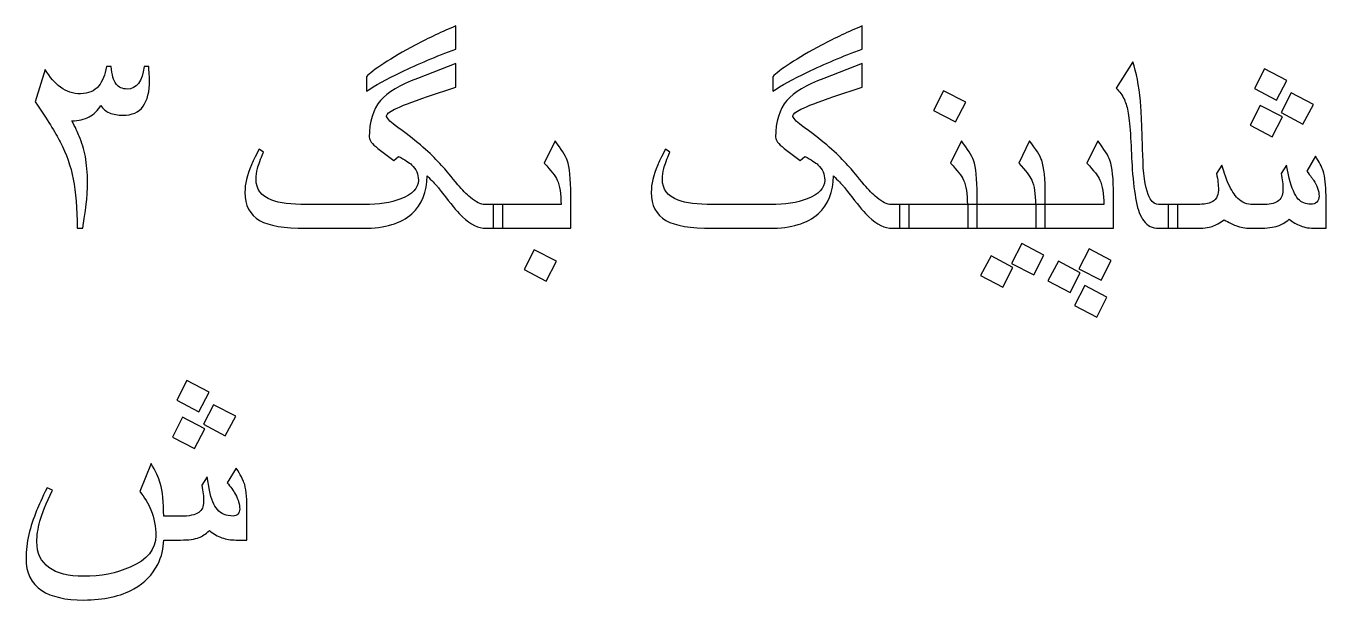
# Model space of a CAD drawing. Header units: millimetres. Extents: x -257 to 309, y -131 to 82.
# Drawn here: x 216.4 to 298.5, y -130.9 to -94.6 of the extents above; entities that cross this region are included whole.
import ezdxf

# ---------------------------------------------------------------- set-up
doc = ezdxf.new("R2010")
doc.units = ezdxf.units.MM
doc.header["$MEASUREMENT"] = 0
doc.layers.add('Layer 1', color=7, linetype='Continuous')

msp = doc.modelspace()

# ---------------------------------------------------------------- linework, layer by layer
at = {"layer": 'Layer 1', "color": 250}
for points, knots in [([(243.5636, -94.6387), (243.5636, -94.6387), (243.5636, -96.1028), (243.5636, -96.1028), (242.3259, -96.5555), (241.1764, -97.0406), (240.121, -97.5521), (239.1862, -97.9989), (238.4512, -98.4046), (237.9191, -98.7692), (237.9191, -98.7692), (237.9191, -97.8608), (237.9191, -97.8608), (238.1014, -97.652), (238.4689, -97.3669), (239.0215, -97.0023), (239.5713, -96.6407), (240.2298, -96.2556), (241, -95.8499), (241.8614, -95.3943), (242.714, -94.9915), (243.5636, -94.6387)], [0, 0, 0, 0, 0.1428571, 0.1428571, 0.1428571, 0.2857143, 0.2857143, 0.2857143, 0.4285714, 0.4285714, 0.4285714, 0.5714286, 0.5714286, 0.5714286, 0.7142857, 0.7142857, 0.7142857, 0.8571429, 0.8571429, 0.8571429, 1, 1, 1, 1]), ([(269.2223, -94.6387), (269.2223, -94.6387), (269.2223, -96.1028), (269.2223, -96.1028), (267.9846, -96.5555), (266.8351, -97.0406), (265.7797, -97.5521), (264.8449, -97.9989), (264.1099, -98.4046), (263.5778, -98.7692), (263.5778, -98.7692), (263.5778, -97.8608), (263.5778, -97.8608), (263.7601, -97.652), (264.1276, -97.3669), (264.6802, -97.0023), (265.23, -96.6407), (265.8885, -96.2556), (266.6587, -95.8499), (267.5201, -95.3943), (268.3727, -94.9915), (269.2223, -94.6387)], [0, 0, 0, 0, 0.1428571, 0.1428571, 0.1428571, 0.2857143, 0.2857143, 0.2857143, 0.4285714, 0.4285714, 0.4285714, 0.5714286, 0.5714286, 0.5714286, 0.7142857, 0.7142857, 0.7142857, 0.8571429, 0.8571429, 0.8571429, 1, 1, 1, 1]), ([(224.2284, -98.0666), (224.2284, -98.7868), (224.0902, -99.3336), (223.8168, -99.7129), (223.5405, -100.0921), (223.1201, -100.2832), (222.5468, -100.2832), (222.2175, -100.2832), (221.9324, -100.2303), (221.6884, -100.1274), (221.4473, -100.0245), (221.268, -99.8687), (221.1504, -99.657), (220.9564, -99.9804), (220.7065, -100.2244), (220.4066, -100.389), (220.1068, -100.5536), (219.7452, -100.636), (219.3248, -100.636), (219.5394, -101.0534), (219.6922, -101.3768), (219.7834, -101.6002), (219.9509, -102.0059), (220.0803, -102.441), (220.1714, -102.8996), (220.2596, -103.3582), (220.3067, -103.9139), (220.3067, -104.5606), (220.3067, -104.9222), (220.289, -105.2721), (220.2567, -105.6072), (220.2273, -105.9423), (220.142, -106.5479), (220.0039, -107.4269), (220.0039, -107.4269), (219.6511, -107.4269), (219.6511, -107.4269), (219.6511, -106.1658), (219.5717, -105.1309), (219.41, -104.3225), (219.2483, -103.514), (218.972, -102.7291), (218.581, -101.9648), (218.2841, -101.3856), (217.7578, -100.5419), (217.0053, -99.4365), (217.0053, -99.4365), (217.6314, -97.3904), (217.6314, -97.3904), (217.9284, -97.8814), (218.2488, -98.2547), (218.5928, -98.5046), (218.9779, -98.7839), (219.4041, -98.925), (219.8716, -98.925), (220.3596, -98.925), (220.7388, -98.7574), (221.0152, -98.4223), (221.2474, -98.1342), (221.412, -97.7255), (221.5032, -97.1964), (221.5032, -97.1964), (221.803, -97.1964), (221.803, -97.1964), (221.8501, -97.7255), (221.953, -98.093), (222.1147, -98.3076), (222.2763, -98.5193), (222.5056, -98.6251), (222.8055, -98.6251), (223.4082, -98.6251), (223.7698, -98.1489), (223.8844, -97.1964), (223.8844, -97.1964), (224.1843, -97.1964), (224.1843, -97.1964), (224.1843, -97.3228), (224.1902, -97.4904), (224.2049, -97.702), (224.2196, -97.9108), (224.2284, -98.0313), (224.2284, -98.0666)], [0, 0, 0, 0, 0.037037, 0.037037, 0.037037, 0.0740741, 0.0740741, 0.0740741, 0.1111111, 0.1111111, 0.1111111, 0.1481481, 0.1481481, 0.1481481, 0.1851852, 0.1851852, 0.1851852, 0.2222222, 0.2222222, 0.2222222, 0.2592593, 0.2592593, 0.2592593, 0.2962963, 0.2962963, 0.2962963, 0.3333333, 0.3333333, 0.3333333, 0.3703704, 0.3703704, 0.3703704, 0.4074074, 0.4074074, 0.4074074, 0.4444444, 0.4444444, 0.4444444, 0.4814815, 0.4814815, 0.4814815, 0.5185185, 0.5185185, 0.5185185, 0.5555556, 0.5555556, 0.5555556, 0.5925926, 0.5925926, 0.5925926, 0.6296296, 0.6296296, 0.6296296, 0.6666667, 0.6666667, 0.6666667, 0.7037037, 0.7037037, 0.7037037, 0.7407407, 0.7407407, 0.7407407, 0.7777778, 0.7777778, 0.7777778, 0.8148148, 0.8148148, 0.8148148, 0.8518519, 0.8518519, 0.8518519, 0.8888889, 0.8888889, 0.8888889, 0.9259259, 0.9259259, 0.9259259, 0.962963, 0.962963, 0.962963, 1, 1, 1, 1]), ([(234.1091, -107.4269), (232.7362, -107.4269), (231.7573, -107.2623), (231.1781, -106.936), (230.5578, -106.5861), (230.2462, -105.9894), (230.2462, -105.1456), (230.2462, -104.64), (230.3844, -104.0667), (230.6578, -103.4258), (230.7313, -103.2465), (230.8929, -102.9173), (231.137, -102.4351), (231.137, -102.4351), (231.428, -102.6056), (231.428, -102.6056), (231.231, -103.0554), (231.1046, -103.3994), (231.0429, -103.6405), (230.9811, -103.8815), (230.9517, -104.1108), (230.9517, -104.3284), (230.9517, -104.9516), (231.281, -105.3926), (231.9425, -105.6425), (232.4364, -105.8336), (233.1625, -105.9276), (234.115, -105.9276), (234.115, -105.9276), (237.7868, -105.9276), (237.7868, -105.9276), (238.7011, -105.9276), (239.4684, -105.81), (240.0887, -105.5749), (240.8295, -105.2926), (241.1999, -104.8987), (241.1999, -104.3872), (241.1999, -104.0021), (241.0588, -103.6787), (240.7766, -103.4141), (240.6326, -103.2759), (240.3533, -103.0995), (239.9388, -102.882), (239.9388, -102.882), (239.6565, -103.1495), (239.6565, -103.1495), (239.6565, -103.1495), (238.6335, -102.3734), (238.6335, -102.3734), (238.2748, -102.0765), (238.0955, -101.8442), (238.0955, -101.6767), (238.0955, -100.6889), (238.3366, -99.9128), (238.8187, -99.3483), (239.2655, -98.8309), (240.0387, -98.3635), (241.1353, -97.9519), (241.1353, -97.9519), (243.5636, -97.0023), (243.5636, -97.0023), (243.5636, -97.0023), (243.5636, -98.5017), (243.5636, -98.5017), (243.5636, -98.5017), (241.7673, -99.1043), (241.7673, -99.1043), (240.7884, -99.4365), (240.0975, -99.704), (239.6977, -99.9039), (239.3596, -100.0774), (239.1891, -100.2126), (239.1891, -100.3185), (239.1891, -100.4478), (239.3714, -100.6536), (239.7389, -100.927), (239.9682, -101.1005), (240.2004, -101.271), (240.4356, -101.4444), (240.9412, -101.8295), (241.3969, -102.2088), (241.8055, -102.5792), (242.1554, -102.9026), (242.4817, -103.2348), (242.7845, -103.5787), (242.9756, -103.7904), (243.2784, -104.1549), (243.6959, -104.6723), (243.9663, -104.9986), (244.2309, -105.2721), (244.4896, -105.4896), (244.8394, -105.7806), (245.1422, -105.9276), (245.4009, -105.9276), (245.4009, -105.9276), (246.5269, -105.9276), (246.5269, -105.9276), (246.5269, -105.9276), (246.5269, -107.4269), (246.5269, -107.4269), (246.5269, -107.4269), (245.4686, -107.4269), (245.4686, -107.4269), (244.9982, -107.4269), (244.5072, -107.1859), (243.9898, -106.7037), (243.7399, -106.4686), (243.3813, -106.0482), (242.9168, -105.4455), (242.6346, -105.0839), (242.4641, -104.8664), (242.3994, -104.7929), (242.2583, -104.6194), (242.0378, -104.393), (241.7468, -104.1108), (241.7468, -105.1339), (241.4293, -105.9306), (240.7913, -106.5068), (240.1063, -107.1212), (239.0892, -107.4269), (237.7368, -107.4269), (237.7368, -107.4269), (234.1091, -107.4269), (234.1091, -107.4269)], [0, 0, 0, 0, 0.0243902, 0.0243902, 0.0243902, 0.0487805, 0.0487805, 0.0487805, 0.0731707, 0.0731707, 0.0731707, 0.097561, 0.097561, 0.097561, 0.1219512, 0.1219512, 0.1219512, 0.1463415, 0.1463415, 0.1463415, 0.1707317, 0.1707317, 0.1707317, 0.195122, 0.195122, 0.195122, 0.2195122, 0.2195122, 0.2195122, 0.2439024, 0.2439024, 0.2439024, 0.2682927, 0.2682927, 0.2682927, 0.2926829, 0.2926829, 0.2926829, 0.3170732, 0.3170732, 0.3170732, 0.3414634, 0.3414634, 0.3414634, 0.3658537, 0.3658537, 0.3658537, 0.3902439, 0.3902439, 0.3902439, 0.4146341, 0.4146341, 0.4146341, 0.4390244, 0.4390244, 0.4390244, 0.4634146, 0.4634146, 0.4634146, 0.4878049, 0.4878049, 0.4878049, 0.5121951, 0.5121951, 0.5121951, 0.5365854, 0.5365854, 0.5365854, 0.5609756, 0.5609756, 0.5609756, 0.5853659, 0.5853659, 0.5853659, 0.6097561, 0.6097561, 0.6097561, 0.6341463, 0.6341463, 0.6341463, 0.6585366, 0.6585366, 0.6585366, 0.6829268, 0.6829268, 0.6829268, 0.7073171, 0.7073171, 0.7073171, 0.7317073, 0.7317073, 0.7317073, 0.7560976, 0.7560976, 0.7560976, 0.7804878, 0.7804878, 0.7804878, 0.804878, 0.804878, 0.804878, 0.8292683, 0.8292683, 0.8292683, 0.8536585, 0.8536585, 0.8536585, 0.8780488, 0.8780488, 0.8780488, 0.902439, 0.902439, 0.902439, 0.9268293, 0.9268293, 0.9268293, 0.9512195, 0.9512195, 0.9512195, 0.9756098, 0.9756098, 0.9756098, 1, 1, 1, 1]), ([(259.7678, -107.4269), (258.3949, -107.4269), (257.416, -107.2623), (256.8368, -106.936), (256.2165, -106.5861), (255.9049, -105.9894), (255.9049, -105.1456), (255.9049, -104.64), (256.0431, -104.0667), (256.3165, -103.4258), (256.39, -103.2465), (256.5516, -102.9173), (256.7957, -102.4351), (256.7957, -102.4351), (257.0867, -102.6056), (257.0867, -102.6056), (256.8897, -103.0554), (256.7633, -103.3994), (256.7016, -103.6405), (256.6398, -103.8815), (256.6104, -104.1108), (256.6104, -104.3284), (256.6104, -104.9516), (256.9397, -105.3926), (257.6012, -105.6425), (258.0951, -105.8336), (258.8212, -105.9276), (259.7737, -105.9276), (259.7737, -105.9276), (263.4455, -105.9276), (263.4455, -105.9276), (264.3598, -105.9276), (265.1271, -105.81), (265.7474, -105.5749), (266.4882, -105.2926), (266.8586, -104.8987), (266.8586, -104.3872), (266.8586, -104.0021), (266.7175, -103.6787), (266.4353, -103.4141), (266.2913, -103.2759), (266.012, -103.0995), (265.5975, -102.882), (265.5975, -102.882), (265.3152, -103.1495), (265.3152, -103.1495), (265.3152, -103.1495), (264.2922, -102.3734), (264.2922, -102.3734), (263.9335, -102.0765), (263.7542, -101.8442), (263.7542, -101.6767), (263.7542, -100.6889), (263.9953, -99.9128), (264.4774, -99.3483), (264.9242, -98.8309), (265.6974, -98.3635), (266.794, -97.9519), (266.794, -97.9519), (269.2223, -97.0023), (269.2223, -97.0023), (269.2223, -97.0023), (269.2223, -98.5017), (269.2223, -98.5017), (269.2223, -98.5017), (267.426, -99.1043), (267.426, -99.1043), (266.4471, -99.4365), (265.7562, -99.704), (265.3564, -99.9039), (265.0183, -100.0774), (264.8478, -100.2126), (264.8478, -100.3185), (264.8478, -100.4478), (265.0301, -100.6536), (265.3976, -100.927), (265.6269, -101.1005), (265.8591, -101.271), (266.0943, -101.4444), (266.5999, -101.8295), (267.0556, -102.2088), (267.4642, -102.5792), (267.8141, -102.9026), (268.1404, -103.2348), (268.4432, -103.5787), (268.6343, -103.7904), (268.9371, -104.1549), (269.3546, -104.6723), (269.625, -104.9986), (269.8896, -105.2721), (270.1483, -105.4896), (270.4981, -105.7806), (270.8009, -105.9276), (271.0596, -105.9276), (271.0596, -105.9276), (272.1856, -105.9276), (272.1856, -105.9276), (272.1856, -105.9276), (272.1856, -107.4269), (272.1856, -107.4269), (272.1856, -107.4269), (271.1273, -107.4269), (271.1273, -107.4269), (270.6569, -107.4269), (270.1659, -107.1859), (269.6485, -106.7037), (269.3986, -106.4686), (269.04, -106.0482), (268.5755, -105.4455), (268.2933, -105.0839), (268.1228, -104.8664), (268.0581, -104.7929), (267.917, -104.6194), (267.6965, -104.393), (267.4055, -104.1108), (267.4055, -105.1339), (267.088, -105.9306), (266.45, -106.5068), (265.765, -107.1212), (264.7479, -107.4269), (263.3955, -107.4269), (263.3955, -107.4269), (259.7678, -107.4269), (259.7678, -107.4269)], [0, 0, 0, 0, 0.0243902, 0.0243902, 0.0243902, 0.0487805, 0.0487805, 0.0487805, 0.0731707, 0.0731707, 0.0731707, 0.097561, 0.097561, 0.097561, 0.1219512, 0.1219512, 0.1219512, 0.1463415, 0.1463415, 0.1463415, 0.1707317, 0.1707317, 0.1707317, 0.195122, 0.195122, 0.195122, 0.2195122, 0.2195122, 0.2195122, 0.2439024, 0.2439024, 0.2439024, 0.2682927, 0.2682927, 0.2682927, 0.2926829, 0.2926829, 0.2926829, 0.3170732, 0.3170732, 0.3170732, 0.3414634, 0.3414634, 0.3414634, 0.3658537, 0.3658537, 0.3658537, 0.3902439, 0.3902439, 0.3902439, 0.4146341, 0.4146341, 0.4146341, 0.4390244, 0.4390244, 0.4390244, 0.4634146, 0.4634146, 0.4634146, 0.4878049, 0.4878049, 0.4878049, 0.5121951, 0.5121951, 0.5121951, 0.5365854, 0.5365854, 0.5365854, 0.5609756, 0.5609756, 0.5609756, 0.5853659, 0.5853659, 0.5853659, 0.6097561, 0.6097561, 0.6097561, 0.6341463, 0.6341463, 0.6341463, 0.6585366, 0.6585366, 0.6585366, 0.6829268, 0.6829268, 0.6829268, 0.7073171, 0.7073171, 0.7073171, 0.7317073, 0.7317073, 0.7317073, 0.7560976, 0.7560976, 0.7560976, 0.7804878, 0.7804878, 0.7804878, 0.804878, 0.804878, 0.804878, 0.8292683, 0.8292683, 0.8292683, 0.8536585, 0.8536585, 0.8536585, 0.8780488, 0.8780488, 0.8780488, 0.902439, 0.902439, 0.902439, 0.9268293, 0.9268293, 0.9268293, 0.9512195, 0.9512195, 0.9512195, 0.9756098, 0.9756098, 0.9756098, 1, 1, 1, 1]), ([(289.157, -107.4269), (289.157, -107.4269), (287.9458, -107.4269), (287.9458, -107.4269), (287.5519, -107.4269), (287.2373, -107.2682), (287.0022, -106.9536), (286.7934, -106.6773), (286.6347, -106.2686), (286.5289, -105.7218), (286.423, -105.178), (286.3407, -104.5077), (286.2819, -103.7081), (286.2466, -103.0613), (286.2114, -102.3969), (286.1731, -101.7119), (286.1379, -101.0299), (286.0879, -100.5125), (286.0291, -100.1597), (285.9673, -99.8069), (285.885, -99.5188), (285.7821, -99.2954), (285.6587, -99.0191), (285.4823, -98.778), (285.2589, -98.5722), (285.2589, -98.5722), (286.3084, -96.8965), (286.3084, -96.8965), (286.5377, -97.5844), (286.6994, -98.4076), (286.7934, -99.366), (286.8522, -99.9657), (286.911, -101.3768), (286.9698, -103.6022), (287.0727, -104.6253), (287.2226, -105.2779), (287.4196, -105.566), (287.5813, -105.8071), (287.7577, -105.9276), (287.9458, -105.9276), (287.9458, -105.9276), (289.157, -105.9276), (289.157, -105.9276), (289.157, -105.9276), (289.157, -107.4269), (289.157, -107.4269)], [0, 0, 0, 0, 0.0666667, 0.0666667, 0.0666667, 0.1333333, 0.1333333, 0.1333333, 0.2, 0.2, 0.2, 0.2666667, 0.2666667, 0.2666667, 0.3333333, 0.3333333, 0.3333333, 0.4, 0.4, 0.4, 0.4666667, 0.4666667, 0.4666667, 0.5333333, 0.5333333, 0.5333333, 0.6, 0.6, 0.6, 0.6666667, 0.6666667, 0.6666667, 0.7333333, 0.7333333, 0.7333333, 0.8, 0.8, 0.8, 0.8666667, 0.8666667, 0.8666667, 0.9333333, 0.9333333, 0.9333333, 1, 1, 1, 1]), ([(296.045, -98.0754), (296.045, -98.0754), (295.3806, -99.3307), (295.3806, -99.3307), (295.3806, -99.3307), (293.9989, -98.5928), (293.9989, -98.5928), (293.9989, -98.5928), (294.6368, -97.3375), (294.6368, -97.3375), (294.6368, -97.3375), (296.045, -98.0754), (296.045, -98.0754)], [0, 0, 0, 0, 0.25, 0.25, 0.25, 0.5, 0.5, 0.5, 0.75, 0.75, 0.75, 1, 1, 1, 1]), ([(275.778, -99.46), (275.778, -99.46), (275.1136, -100.7065), (275.1136, -100.7065), (275.1136, -100.7065), (273.7319, -99.9863), (273.7319, -99.9863), (273.7319, -99.9863), (274.364, -98.731), (274.364, -98.731), (274.364, -98.731), (275.778, -99.46), (275.778, -99.46)], [0, 0, 0, 0, 0.25, 0.25, 0.25, 0.5, 0.5, 0.5, 0.75, 0.75, 0.75, 1, 1, 1, 1]), ([(297.7207, -99.6041), (297.7207, -99.6041), (297.0563, -100.8476), (297.0563, -100.8476), (297.0563, -100.8476), (295.6746, -100.1068), (295.6746, -100.1068), (295.6746, -100.1068), (296.3155, -98.8721), (296.3155, -98.8721), (296.3155, -98.8721), (297.7207, -99.6041), (297.7207, -99.6041)], [0, 0, 0, 0, 0.25, 0.25, 0.25, 0.5, 0.5, 0.5, 0.75, 0.75, 0.75, 1, 1, 1, 1]), ([(295.7628, -100.389), (295.7628, -100.389), (295.1101, -101.6414), (295.1101, -101.6414), (295.1101, -101.6414), (293.7167, -100.9182), (293.7167, -100.9182), (293.7167, -100.9182), (294.3517, -99.6658), (294.3517, -99.6658), (294.3517, -99.6658), (295.7628, -100.389), (295.7628, -100.389)], [0, 0, 0, 0, 0.25, 0.25, 0.25, 0.5, 0.5, 0.5, 0.75, 0.75, 0.75, 1, 1, 1, 1]), ([(250.8249, -107.4269), (250.8249, -107.4269), (245.9213, -107.4269), (245.9213, -107.4269), (245.9213, -107.4269), (245.9213, -105.9276), (245.9213, -105.9276), (245.9213, -105.9276), (250.2075, -105.9276), (250.2075, -105.9276), (250.2075, -105.2515), (250.1252, -104.737), (249.9635, -104.3813), (249.8548, -104.1343), (249.5843, -103.7816), (249.1492, -103.3171), (249.1492, -103.3171), (249.8283, -101.906), (249.8283, -101.906), (250.2369, -102.4292), (250.4927, -102.8349), (250.5956, -103.1289), (250.7485, -103.5699), (250.8249, -104.3019), (250.8249, -105.325), (250.8249, -105.325), (250.8249, -107.4269), (250.8249, -107.4269)], [0, 0, 0, 0, 0.1111111, 0.1111111, 0.1111111, 0.2222222, 0.2222222, 0.2222222, 0.3333333, 0.3333333, 0.3333333, 0.4444444, 0.4444444, 0.4444444, 0.5555556, 0.5555556, 0.5555556, 0.6666667, 0.6666667, 0.6666667, 0.7777778, 0.7777778, 0.7777778, 0.8888889, 0.8888889, 0.8888889, 1, 1, 1, 1]), ([(276.4836, -107.4269), (276.4836, -107.4269), (271.58, -107.4269), (271.58, -107.4269), (271.58, -107.4269), (271.58, -105.9276), (271.58, -105.9276), (271.58, -105.9276), (275.8662, -105.9276), (275.8662, -105.9276), (275.8662, -105.2515), (275.7839, -104.737), (275.6222, -104.3813), (275.5135, -104.1343), (275.243, -103.7816), (274.8079, -103.3171), (274.8079, -103.3171), (275.487, -101.906), (275.487, -101.906), (275.8956, -102.4292), (276.1514, -102.8349), (276.2543, -103.1289), (276.4072, -103.5699), (276.4836, -104.3019), (276.4836, -105.325), (276.4836, -105.325), (276.4836, -107.4269), (276.4836, -107.4269)], [0, 0, 0, 0, 0.1111111, 0.1111111, 0.1111111, 0.2222222, 0.2222222, 0.2222222, 0.3333333, 0.3333333, 0.3333333, 0.4444444, 0.4444444, 0.4444444, 0.5555556, 0.5555556, 0.5555556, 0.6666667, 0.6666667, 0.6666667, 0.7777778, 0.7777778, 0.7777778, 0.8888889, 0.8888889, 0.8888889, 1, 1, 1, 1]), ([(280.7904, -107.4269), (280.7904, -107.4269), (275.8868, -107.4269), (275.8868, -107.4269), (275.8868, -107.4269), (275.8868, -105.9276), (275.8868, -105.9276), (275.8868, -105.9276), (280.173, -105.9276), (280.173, -105.9276), (280.173, -105.2515), (280.0907, -104.737), (279.929, -104.3813), (279.8203, -104.1343), (279.5498, -103.7816), (279.1147, -103.3171), (279.1147, -103.3171), (279.7938, -101.906), (279.7938, -101.906), (280.2024, -102.4292), (280.4582, -102.8349), (280.5611, -103.1289), (280.714, -103.5699), (280.7904, -104.3019), (280.7904, -105.325), (280.7904, -105.325), (280.7904, -107.4269), (280.7904, -107.4269)], [0, 0, 0, 0, 0.1111111, 0.1111111, 0.1111111, 0.2222222, 0.2222222, 0.2222222, 0.3333333, 0.3333333, 0.3333333, 0.4444444, 0.4444444, 0.4444444, 0.5555556, 0.5555556, 0.5555556, 0.6666667, 0.6666667, 0.6666667, 0.7777778, 0.7777778, 0.7777778, 0.8888889, 0.8888889, 0.8888889, 1, 1, 1, 1]), ([(285.0972, -107.4269), (285.0972, -107.4269), (280.1936, -107.4269), (280.1936, -107.4269), (280.1936, -107.4269), (280.1936, -105.9276), (280.1936, -105.9276), (280.1936, -105.9276), (284.4798, -105.9276), (284.4798, -105.9276), (284.4798, -105.2515), (284.3975, -104.737), (284.2358, -104.3813), (284.1271, -104.1343), (283.8566, -103.7816), (283.4215, -103.3171), (283.4215, -103.3171), (284.1006, -101.906), (284.1006, -101.906), (284.5092, -102.4292), (284.765, -102.8349), (284.8679, -103.1289), (285.0208, -103.5699), (285.0972, -104.3019), (285.0972, -105.325), (285.0972, -105.325), (285.0972, -107.4269), (285.0972, -107.4269)], [0, 0, 0, 0, 0.1111111, 0.1111111, 0.1111111, 0.2222222, 0.2222222, 0.2222222, 0.3333333, 0.3333333, 0.3333333, 0.4444444, 0.4444444, 0.4444444, 0.5555556, 0.5555556, 0.5555556, 0.6666667, 0.6666667, 0.6666667, 0.7777778, 0.7777778, 0.7777778, 0.8888889, 0.8888889, 0.8888889, 1, 1, 1, 1]), ([(298.5145, -107.4269), (298.5145, -107.4269), (297.8559, -107.4269), (297.8559, -107.4269), (297.4914, -107.4269), (297.1798, -107.377), (296.9181, -107.277), (296.6536, -107.1771), (296.4154, -107.033), (296.1979, -106.8507), (295.9274, -107.0624), (295.6922, -107.2035), (295.4894, -107.2711), (295.1954, -107.374), (294.7926, -107.4269), (294.2782, -107.4269), (294.2782, -107.4269), (293.7167, -107.4269), (293.7167, -107.4269), (293.4168, -107.4269), (293.117, -107.3681), (292.8171, -107.2535), (292.6231, -107.18), (292.3791, -107.0565), (292.091, -106.8831), (291.8146, -107.0918), (291.5618, -107.2329), (291.3325, -107.3093), (291.1032, -107.3887), (290.7298, -107.4269), (290.2124, -107.4269), (290.2124, -107.4269), (288.5485, -107.4269), (288.5485, -107.4269), (288.5485, -107.4269), (288.5485, -105.9276), (288.5485, -105.9276), (288.5485, -105.9276), (290.2154, -105.9276), (290.2154, -105.9276), (290.6798, -105.9276), (291.015, -105.8865), (291.2178, -105.8071), (291.55, -105.6748), (291.7176, -105.4102), (291.7176, -105.0163), (291.7176, -104.8487), (291.7088, -104.6811), (291.6911, -104.5165), (291.6764, -104.3489), (291.6441, -104.1637), (291.6, -103.958), (291.6, -103.958), (291.944, -103.4405), (291.944, -103.4405), (292.1057, -103.9697), (292.2379, -104.3519), (292.3438, -104.593), (292.529, -105.0133), (292.7318, -105.3279), (292.9494, -105.5396), (293.2169, -105.7983), (293.5344, -105.9276), (293.9048, -105.9276), (293.9048, -105.9276), (294.4869, -105.9276), (294.4869, -105.9276), (294.922, -105.9276), (295.2424, -105.863), (295.4512, -105.7307), (295.6805, -105.5807), (295.7981, -105.3426), (295.7981, -105.0163), (295.7981, -104.837), (295.7863, -104.6664), (295.7657, -104.4989), (295.7422, -104.3313), (295.7128, -104.152), (295.6746, -103.958), (295.6746, -103.958), (296.0186, -103.4405), (296.0186, -103.4405), (296.0186, -103.4405), (296.1979, -104.2519), (296.1979, -104.2519), (296.3537, -104.8899), (296.5418, -105.3338), (296.7653, -105.5807), (296.9622, -105.8012), (297.2239, -105.91), (297.559, -105.91), (297.7119, -105.91), (297.8383, -105.863), (297.9324, -105.7659), (298.0264, -105.6719), (298.0735, -105.5484), (298.0735, -105.3985), (298.0735, -105.0751), (297.9559, -104.7341), (297.7207, -104.3754), (297.6795, -104.3166), (297.5384, -104.1285), (297.2974, -103.811), (297.2974, -103.811), (297.853, -102.8761), (297.853, -102.8761), (298.0852, -103.2318), (298.244, -103.5405), (298.3292, -103.7992), (298.4527, -104.1902), (298.5145, -104.7105), (298.5145, -105.3573), (298.5145, -105.3573), (298.5145, -107.4269), (298.5145, -107.4269)], [0, 0, 0, 0, 0.0263158, 0.0263158, 0.0263158, 0.0526316, 0.0526316, 0.0526316, 0.0789474, 0.0789474, 0.0789474, 0.1052632, 0.1052632, 0.1052632, 0.1315789, 0.1315789, 0.1315789, 0.1578947, 0.1578947, 0.1578947, 0.1842105, 0.1842105, 0.1842105, 0.2105263, 0.2105263, 0.2105263, 0.2368421, 0.2368421, 0.2368421, 0.2631579, 0.2631579, 0.2631579, 0.2894737, 0.2894737, 0.2894737, 0.3157895, 0.3157895, 0.3157895, 0.3421053, 0.3421053, 0.3421053, 0.3684211, 0.3684211, 0.3684211, 0.3947368, 0.3947368, 0.3947368, 0.4210526, 0.4210526, 0.4210526, 0.4473684, 0.4473684, 0.4473684, 0.4736842, 0.4736842, 0.4736842, 0.5, 0.5, 0.5, 0.5263158, 0.5263158, 0.5263158, 0.5526316, 0.5526316, 0.5526316, 0.5789474, 0.5789474, 0.5789474, 0.6052632, 0.6052632, 0.6052632, 0.6315789, 0.6315789, 0.6315789, 0.6578947, 0.6578947, 0.6578947, 0.6842105, 0.6842105, 0.6842105, 0.7105263, 0.7105263, 0.7105263, 0.7368421, 0.7368421, 0.7368421, 0.7631579, 0.7631579, 0.7631579, 0.7894737, 0.7894737, 0.7894737, 0.8157895, 0.8157895, 0.8157895, 0.8421053, 0.8421053, 0.8421053, 0.8684211, 0.8684211, 0.8684211, 0.8947368, 0.8947368, 0.8947368, 0.9210526, 0.9210526, 0.9210526, 0.9473684, 0.9473684, 0.9473684, 0.9736842, 0.9736842, 0.9736842, 1, 1, 1, 1]), ([(249.9253, -109.5142), (249.9253, -109.5142), (249.2609, -110.7607), (249.2609, -110.7607), (249.2609, -110.7607), (247.8792, -110.0404), (247.8792, -110.0404), (247.8792, -110.0404), (248.5113, -108.7851), (248.5113, -108.7851), (248.5113, -108.7851), (249.9253, -109.5142), (249.9253, -109.5142)], [0, 0, 0, 0, 0.25, 0.25, 0.25, 0.5, 0.5, 0.5, 0.75, 0.75, 0.75, 1, 1, 1, 1]), ([(278.7443, -109.914), (278.7443, -109.914), (278.1063, -111.1487), (278.1063, -111.1487), (278.1063, -111.1487), (276.6982, -110.4167), (276.6982, -110.4167), (276.6982, -110.4167), (277.3626, -109.1732), (277.3626, -109.1732), (277.3626, -109.1732), (278.7443, -109.914), (278.7443, -109.914)], [0, 0, 0, 0, 0.25, 0.25, 0.25, 0.5, 0.5, 0.5, 0.75, 0.75, 0.75, 1, 1, 1, 1]), ([(280.7022, -109.1203), (280.7022, -109.1203), (280.0672, -110.3726), (280.0672, -110.3726), (280.0672, -110.3726), (278.6561, -109.6494), (278.6561, -109.6494), (278.6561, -109.6494), (279.3087, -108.3971), (279.3087, -108.3971), (279.3087, -108.3971), (280.7022, -109.1203), (280.7022, -109.1203)], [0, 0, 0, 0, 0.25, 0.25, 0.25, 0.5, 0.5, 0.5, 0.75, 0.75, 0.75, 1, 1, 1, 1]), ([(284.9561, -109.4554), (284.9561, -109.4554), (284.3211, -110.7078), (284.3211, -110.7078), (284.3211, -110.7078), (282.91, -109.9846), (282.91, -109.9846), (282.91, -109.9846), (283.5626, -108.7322), (283.5626, -108.7322), (283.5626, -108.7322), (284.9561, -109.4554), (284.9561, -109.4554)], [0, 0, 0, 0, 0.25, 0.25, 0.25, 0.5, 0.5, 0.5, 0.75, 0.75, 0.75, 1, 1, 1, 1]), ([(282.9982, -110.2492), (282.9982, -110.2492), (282.3602, -111.4839), (282.3602, -111.4839), (282.3602, -111.4839), (280.9521, -110.7519), (280.9521, -110.7519), (280.9521, -110.7519), (281.6164, -109.5083), (281.6164, -109.5083), (281.6164, -109.5083), (282.9982, -110.2492), (282.9982, -110.2492)], [0, 0, 0, 0, 0.25, 0.25, 0.25, 0.5, 0.5, 0.5, 0.75, 0.75, 0.75, 1, 1, 1, 1]), ([(284.6739, -111.7808), (284.6739, -111.7808), (284.0359, -113.0361), (284.0359, -113.0361), (284.0359, -113.0361), (282.6277, -112.2982), (282.6277, -112.2982), (282.6277, -112.2982), (283.2921, -111.0429), (283.2921, -111.0429), (283.2921, -111.0429), (284.6739, -111.7808), (284.6739, -111.7808)], [0, 0, 0, 0, 0.25, 0.25, 0.25, 0.5, 0.5, 0.5, 0.75, 0.75, 0.75, 1, 1, 1, 1]), ([(227.9943, -117.781), (227.9943, -117.781), (227.3299, -119.0363), (227.3299, -119.0363), (227.3299, -119.0363), (225.9482, -118.2984), (225.9482, -118.2984), (225.9482, -118.2984), (226.5861, -117.0431), (226.5861, -117.0431), (226.5861, -117.0431), (227.9943, -117.781), (227.9943, -117.781)], [0, 0, 0, 0, 0.25, 0.25, 0.25, 0.5, 0.5, 0.5, 0.75, 0.75, 0.75, 1, 1, 1, 1]), ([(229.67, -119.3097), (229.67, -119.3097), (229.0056, -120.5532), (229.0056, -120.5532), (229.0056, -120.5532), (227.6239, -119.8124), (227.6239, -119.8124), (227.6239, -119.8124), (228.2647, -118.5777), (228.2647, -118.5777), (228.2647, -118.5777), (229.67, -119.3097), (229.67, -119.3097)], [0, 0, 0, 0, 0.25, 0.25, 0.25, 0.5, 0.5, 0.5, 0.75, 0.75, 0.75, 1, 1, 1, 1]), ([(227.7121, -120.0946), (227.7121, -120.0946), (227.0594, -121.347), (227.0594, -121.347), (227.0594, -121.347), (225.666, -120.6238), (225.666, -120.6238), (225.666, -120.6238), (226.301, -119.3714), (226.301, -119.3714), (226.301, -119.3714), (227.7121, -120.0946), (227.7121, -120.0946)], [0, 0, 0, 0, 0.25, 0.25, 0.25, 0.5, 0.5, 0.5, 0.75, 0.75, 0.75, 1, 1, 1, 1]), ([(230.3755, -127.1325), (230.3755, -127.1325), (229.6964, -127.1325), (229.6964, -127.1325), (229.3554, -127.1325), (229.0526, -127.0855), (228.7939, -126.9914), (228.5323, -126.8944), (228.2677, -126.7445), (228.0002, -126.5387), (227.7591, -126.7562), (227.5445, -126.9032), (227.3534, -126.9767), (227.0859, -127.0796), (226.6919, -127.1325), (226.1775, -127.1325), (226.1775, -127.1325), (225.1191, -127.1325), (225.1191, -127.1325), (225.1191, -127.6588), (224.9927, -128.1732), (224.7399, -128.673), (224.4106, -129.3198), (223.9109, -129.8313), (223.2377, -130.2105), (222.3939, -130.6868), (221.3356, -130.9249), (220.0627, -130.9249), (218.9132, -130.9249), (218.0342, -130.725), (217.4227, -130.3222), (216.7554, -129.8783), (216.4232, -129.2022), (216.4232, -128.2879), (216.4232, -127.794), (216.4849, -127.2942), (216.6054, -126.7886), (216.726, -126.2829), (216.8906, -125.7743), (217.0964, -125.2628), (217.2257, -124.9541), (217.4433, -124.4779), (217.7549, -123.8341), (217.7549, -123.8341), (218.0989, -123.9899), (218.0989, -123.9899), (217.699, -124.816), (217.4345, -125.4657), (217.3051, -125.9419), (217.1758, -126.4182), (217.1111, -126.8533), (217.1111, -127.2501), (217.1111, -127.9616), (217.3639, -128.4996), (217.8725, -128.87), (218.3811, -129.2404), (219.1072, -129.4256), (220.0509, -129.4256), (221.1533, -129.4256), (222.1382, -129.2345), (223.0054, -128.8494), (224.0843, -128.3761), (224.6253, -127.7117), (224.6253, -126.8591), (224.6253, -126.2888), (224.5194, -125.7449), (224.3078, -125.2305), (224.1402, -124.8248), (223.905, -124.4338), (223.6022, -124.0634), (223.6022, -124.0634), (224.3166, -122.2995), (224.3166, -122.2995), (224.6047, -122.7698), (224.7987, -123.1844), (224.9045, -123.546), (225.0486, -124.0545), (225.1191, -124.7513), (225.1191, -125.6332), (225.1191, -125.6332), (226.1775, -125.6332), (226.1775, -125.6332), (226.7213, -125.6332), (227.1094, -125.5509), (227.3387, -125.3833), (227.5386, -125.2393), (227.6386, -125.0188), (227.6386, -124.7219), (227.6386, -124.5543), (227.6297, -124.3867), (227.6092, -124.2162), (227.5886, -124.0487), (227.5592, -123.8635), (227.518, -123.6636), (227.518, -123.6636), (227.862, -123.1461), (227.862, -123.1461), (227.862, -123.1461), (228.0002, -123.984), (228.0002, -123.984), (228.1266, -124.5484), (228.2941, -124.9541), (228.5058, -125.2011), (228.741, -125.4774), (229.0732, -125.6156), (229.5054, -125.6156), (229.6347, -125.6156), (229.7376, -125.5744), (229.8082, -125.4892), (229.8816, -125.4069), (229.9169, -125.301), (229.9169, -125.1746), (229.9169, -124.8836), (229.8287, -124.5749), (229.6494, -124.2456), (229.5171, -124.0016), (229.3407, -123.7606), (229.1232, -123.5166), (229.1232, -123.5166), (229.6964, -122.5817), (229.6964, -122.5817), (229.9669, -123.0227), (230.1286, -123.3255), (230.1874, -123.4872), (230.3138, -123.8488), (230.3755, -124.375), (230.3755, -125.0629), (230.3755, -125.0629), (230.3755, -127.1325), (230.3755, -127.1325)], [0, 0, 0, 0, 0.0232558, 0.0232558, 0.0232558, 0.0465116, 0.0465116, 0.0465116, 0.0697674, 0.0697674, 0.0697674, 0.0930233, 0.0930233, 0.0930233, 0.1162791, 0.1162791, 0.1162791, 0.1395349, 0.1395349, 0.1395349, 0.1627907, 0.1627907, 0.1627907, 0.1860465, 0.1860465, 0.1860465, 0.2093023, 0.2093023, 0.2093023, 0.2325581, 0.2325581, 0.2325581, 0.255814, 0.255814, 0.255814, 0.2790698, 0.2790698, 0.2790698, 0.3023256, 0.3023256, 0.3023256, 0.3255814, 0.3255814, 0.3255814, 0.3488372, 0.3488372, 0.3488372, 0.372093, 0.372093, 0.372093, 0.3953488, 0.3953488, 0.3953488, 0.4186047, 0.4186047, 0.4186047, 0.4418605, 0.4418605, 0.4418605, 0.4651163, 0.4651163, 0.4651163, 0.4883721, 0.4883721, 0.4883721, 0.5116279, 0.5116279, 0.5116279, 0.5348837, 0.5348837, 0.5348837, 0.5581395, 0.5581395, 0.5581395, 0.5813953, 0.5813953, 0.5813953, 0.6046512, 0.6046512, 0.6046512, 0.627907, 0.627907, 0.627907, 0.6511628, 0.6511628, 0.6511628, 0.6744186, 0.6744186, 0.6744186, 0.6976744, 0.6976744, 0.6976744, 0.7209302, 0.7209302, 0.7209302, 0.744186, 0.744186, 0.744186, 0.7674419, 0.7674419, 0.7674419, 0.7906977, 0.7906977, 0.7906977, 0.8139535, 0.8139535, 0.8139535, 0.8372093, 0.8372093, 0.8372093, 0.8604651, 0.8604651, 0.8604651, 0.8837209, 0.8837209, 0.8837209, 0.9069767, 0.9069767, 0.9069767, 0.9302326, 0.9302326, 0.9302326, 0.9534884, 0.9534884, 0.9534884, 0.9767442, 0.9767442, 0.9767442, 1, 1, 1, 1])]:
    msp.add_open_spline(points, degree=3, knots=knots, dxfattribs=at)

doc.saveas('drawing.dxf')
